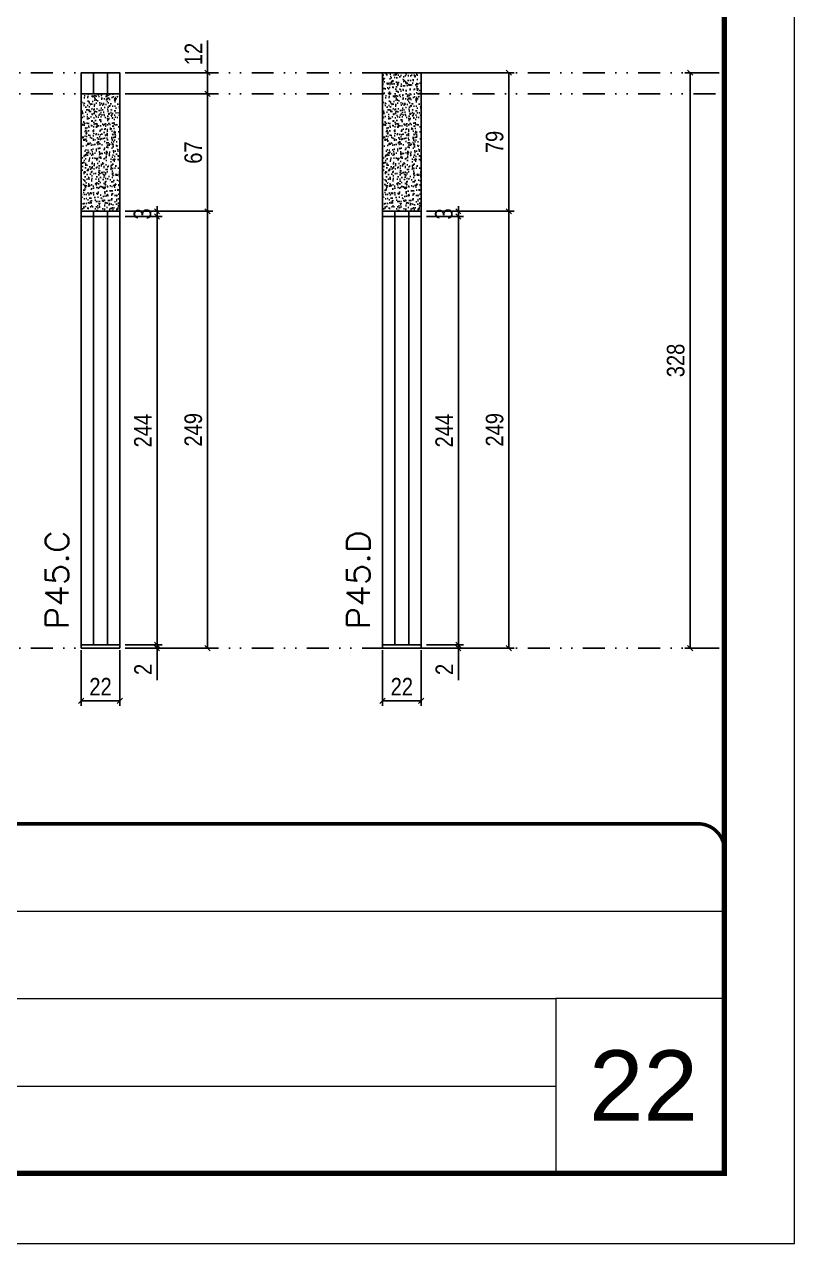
# Model space of a CAD drawing. Extents: x 14400 to 20667, y -21631 to 6985.
# Drawn here: x 17058 to 17497, y 192 to 887 of the extents above; entities that cross this region are included whole.
import ezdxf

# ---------------------------------------------------------------- set-up
doc = ezdxf.new("R2010")
doc.units = 0
for name, pattern in [('CONTINUO', [0]), ('DASHED', [0.75, 0.5, -0.25]), ('DIVIDE2', [0.625, 0.25, -0.125, 0, -0.125, 0, -0.125])]:
    doc.linetypes.add(name, pattern=pattern)
for name, color, linetype, lineweight in [('CARIMBO', 255, 'Continuous', 9), ('Folhas', 255, 'Continuous', 9), ('SARRAFO DE PRESSAO', 251, 'DASHED', 9), ('Texto Seção', 7, 'Continuous', 15)]:
    doc.layers.add(name, color=color, linetype=linetype, lineweight=lineweight)
for name, color, linetype in [('COTA', 241, 'Continuous'), ('Nível', 160, 'Continuous'), ('Painéis', 200, 'Continuous'), ('SARR_2.2x7', 40, 'Continuous')]:
    doc.layers.add(name, color=color, linetype=linetype)
doc.styles.add('ARIAL', font='arial.ttf')
doc.styles.add('COTA TECNICA', font='techl___.ttf', dxfattribs={"height": 10})
doc.styles.add('COTA TECNICA-50', font='techl___.ttf', dxfattribs={"height": 10})
doc.styles.add('REGUA-120', font='ROMANS.shx', dxfattribs={"height": 15})
doc.dimstyles.new('COTA PAINEL-50', dxfattribs={"dimtxt": 10, "dimasz": 3, "dimexe": 3, "dimexo": 3, "dimgap": 3, "dimtad": 1, "dimdec": 1, "dimzin": 12, "dimdsep": 46, "dimtxsty": 'COTA TECNICA-50', "dimblk1": 'OBLIQUE', "dimblk2": 'OBLIQUE', "dimsah": 1, "dimcen": 0.9, "dimclrd": 4, "dimclre": 4, "dimclrt": 240, "dimadec": 1, "dimazin": 3, "dimtfac": 1, "dimtdec": 1, "dimtmove": 0, "dimatfit": 3, "dimfxl": 1, "dimtolj": 1, "dimtzin": 12, "dimarcsym": 0})
doc.dimstyles.new('PAINEL', dxfattribs={"dimtxt": 10, "dimasz": 3, "dimexe": 3, "dimexo": 3, "dimgap": 3, "dimtad": 1, "dimdec": 1, "dimzin": 12, "dimdsep": 46, "dimtxsty": 'COTA TECNICA', "dimblk1": 'OBLIQUE', "dimblk2": 'OBLIQUE', "dimsah": 1, "dimcen": 0.9, "dimclrd": 4, "dimclre": 4, "dimclrt": 240, "dimadec": 1, "dimazin": 3, "dimtfac": 1, "dimtdec": 1, "dimtmove": 0, "dimatfit": 3, "dimfxl": 1, "dimtolj": 1, "dimtzin": 12, "dimarcsym": 0})

# ---------------------------------------------------------------- blocks, each defined once
blk = doc.blocks.new('9999999999')
at = {"color": 30, "linetype": 'CONTINUO'}
for p, q in [((98564.56, 34379.64), (99583.98, 34379.64)), ((98564.56, 34329.83), (99487.98, 34329.83)), ((99583.98, 34329.83), (99487.98, 34329.83)), ((99487.98, 34329.83), (99487.98, 34230.21)), ((98564.56, 34280.02), (99487.98, 34280.02))]:
    blk.add_line(p, q, dxfattribs=at)
at = {"color": 30, "linetype": 'CONTINUO', "const_width": 2}
blk.add_lwpolyline([(99583.98, 34230.21), (99583.98, 34414.45, 0.414214), (99568.98, 34429.45), (98228.98, 34429.45, 0.414214), (98213.98, 34414.45), (98213.98, 34245.21, 0.414214), (98228.98, 34230.21), (99583.98, 34230.21)], format="xyb", dxfattribs=at)
at = {"layer": 'Folhas'}
blk.add_lwpolyline([(98138.98, 34190.21), (99623.98, 34190.21), (99623.98, 35240.21), (98138.98, 35240.21)], close=True, dxfattribs=at)
at = {"layer": 'Folhas', "color": 30, "const_width": 3}
blk.add_lwpolyline([(98213.98, 34230.21), (99583.98, 34230.21), (99583.98, 35200.21), (98213.98, 35200.21)], close=True, dxfattribs=at)
blk = doc.blocks.new('_Oblique')
at = {"color": 0, "linetype": 'ByBlock', "lineweight": -2}
blk.add_line((-0.5, -0.5), (0.5, 0.5), dxfattribs=at)
blk = doc.blocks.new('*D1215')
at = {"layer": 'COTA', "color": 4, "lineweight": -2, "transparency": 16777216}
for p, q in [((17453.97, 859.13), (17434.51, 859.13)), ((17437.51, 531.13), (17437.51, 859.13)), ((17453.97, 531.13), (17434.51, 531.13))]:
    blk.add_line(p, q, dxfattribs=at)
at = {"layer": 'Defpoints', "color": 0, "transparency": 16777216}
for p in [(17437.51, 859.13), (17456.97, 859.13), (17456.97, 531.13)]:
    blk.add_point(p, dxfattribs=at)
at = {"layer": 'COTA', "color": 4, "lineweight": -2, "transparency": 16777216, "xscale": 3, "yscale": 3, "zscale": 3}
for p, rotation in [((17437.51, 859.13), 90), ((17437.51, 531.13), 270)]:
    blk.add_blockref('_Oblique', p, dxfattribs=dict(at, rotation=rotation))
at = {"layer": 'COTA', "color": 240, "transparency": 16777216, "insert": (17429.27, 695.13), "char_height": 10, "attachment_point": 5, "rotation": 90, "style": 'COTA TECNICA'}
blk.add_mtext('\\A1;328', dxfattribs=at)
blk = doc.blocks.new('*D1191')
at = {"layer": 'COTA', "color": 4, "lineweight": -2, "transparency": 16777216}
for p, q in [((17262.23, 530.13), (17262.23, 498.24)), ((17284.23, 530.13), (17284.23, 498.24)), ((17262.23, 501.24), (17284.23, 501.24))]:
    blk.add_line(p, q, dxfattribs=at)
at = {"layer": 'Defpoints', "color": 0, "transparency": 16777216}
for p in [(17262.23, 533.13), (17284.23, 533.13), (17284.23, 501.24)]:
    blk.add_point(p, dxfattribs=at)
at = {"layer": 'COTA', "color": 4, "lineweight": -2, "transparency": 16777216, "xscale": 3, "yscale": 3, "zscale": 3, "rotation": 180}
blk.add_blockref('_Oblique', (17262.23, 501.24), dxfattribs=at)
at = {"layer": 'COTA', "color": 4, "lineweight": -2, "transparency": 16777216, "xscale": 3, "yscale": 3, "zscale": 3}
blk.add_blockref('_Oblique', (17284.23, 501.24), dxfattribs=at)
at = {"layer": 'COTA', "color": 240, "transparency": 16777216, "insert": (17273.23, 509.24), "char_height": 10, "attachment_point": 5, "style": 'COTA TECNICA'}
blk.add_mtext('\\A1;22', dxfattribs=at)
blk = doc.blocks.new('*D1192')
at = {"layer": 'COTA', "color": 4, "lineweight": -2, "transparency": 16777216}
for p, q in [((17305.43, 533.13), (17305.43, 536.13)), ((17287.23, 533.13), (17308.43, 533.13)), ((17287.23, 531.13), (17308.43, 531.13)), ((17305.43, 533.13), (17305.43, 531.13)), ((17305.43, 531.13), (17305.43, 513.02))]:
    blk.add_line(p, q, dxfattribs=at)
at = {"layer": 'Defpoints', "color": 0, "transparency": 16777216}
for p in [(17284.23, 533.13), (17284.23, 531.13), (17305.43, 533.13)]:
    blk.add_point(p, dxfattribs=at)
at = {"layer": 'COTA', "color": 4, "lineweight": -2, "transparency": 16777216, "xscale": 3, "yscale": 3, "zscale": 3}
for p, rotation in [((17305.43, 533.13), 270), ((17305.43, 531.13), 90)]:
    blk.add_blockref('_Oblique', p, dxfattribs=dict(at, rotation=rotation))
at = {"layer": 'COTA', "color": 240, "transparency": 16777216, "insert": (17297.43, 519.08), "char_height": 10, "attachment_point": 5, "rotation": 90, "style": 'COTA TECNICA-50'}
blk.add_mtext('\\A1;2', dxfattribs=at)
blk = doc.blocks.new('*D1193')
at = {"layer": 'COTA', "color": 4, "lineweight": -2, "transparency": 16777216}
for p, q in [((17287.23, 780.13), (17337.22, 780.13)), ((17334.22, 531.13), (17334.22, 780.13)), ((17287.23, 531.13), (17337.22, 531.13))]:
    blk.add_line(p, q, dxfattribs=at)
at = {"layer": 'Defpoints', "color": 0, "transparency": 16777216}
for p in [(17284.23, 780.13), (17334.22, 780.13), (17284.23, 531.13)]:
    blk.add_point(p, dxfattribs=at)
at = {"layer": 'COTA', "color": 4, "lineweight": -2, "transparency": 16777216, "xscale": 3, "yscale": 3, "zscale": 3}
for p, rotation in [((17334.22, 780.13), 90), ((17334.22, 531.13), 270)]:
    blk.add_blockref('_Oblique', p, dxfattribs=dict(at, rotation=rotation))
at = {"layer": 'COTA', "color": 240, "transparency": 16777216, "insert": (17326.12, 655.63), "char_height": 10, "attachment_point": 5, "rotation": 90, "style": 'COTA TECNICA-50'}
blk.add_mtext('\\A1;249', dxfattribs=at)
blk = doc.blocks.new('*D1227')
at = {"layer": 'COTA', "color": 4, "lineweight": -2, "transparency": 16777216}
for p, q in [((17287.23, 859.13), (17337.22, 859.13)), ((17334.22, 780.13), (17334.22, 859.13)), ((17287.23, 780.13), (17337.22, 780.13))]:
    blk.add_line(p, q, dxfattribs=at)
at = {"layer": 'Defpoints', "color": 0, "transparency": 16777216}
for p in [(17284.23, 859.13), (17334.22, 859.13), (17284.23, 780.13)]:
    blk.add_point(p, dxfattribs=at)
at = {"layer": 'COTA', "color": 4, "lineweight": -2, "transparency": 16777216, "xscale": 3, "yscale": 3, "zscale": 3}
for p, rotation in [((17334.22, 859.13), 90), ((17334.22, 780.13), 270)]:
    blk.add_blockref('_Oblique', p, dxfattribs=dict(at, rotation=rotation))
at = {"layer": 'COTA', "color": 240, "transparency": 16777216, "insert": (17326.12, 819.63), "char_height": 10, "attachment_point": 5, "rotation": 90, "style": 'COTA TECNICA'}
blk.add_mtext('\\A1;79', dxfattribs=at)
blk = doc.blocks.new('*D1228')
at = {"layer": 'COTA', "color": 4, "lineweight": -2, "transparency": 16777216}
for p, q in [((17287.23, 777.13), (17308.43, 777.13)), ((17305.43, 533.13), (17305.43, 777.13)), ((17287.23, 533.13), (17308.43, 533.13))]:
    blk.add_line(p, q, dxfattribs=at)
at = {"layer": 'Defpoints', "color": 0, "transparency": 16777216}
for p in [(17284.23, 777.13), (17305.43, 777.13), (17284.23, 533.13)]:
    blk.add_point(p, dxfattribs=at)
at = {"layer": 'COTA', "color": 4, "lineweight": -2, "transparency": 16777216, "xscale": 3, "yscale": 3, "zscale": 3}
for p, rotation in [((17305.43, 777.13), 90), ((17305.43, 533.13), 270)]:
    blk.add_blockref('_Oblique', p, dxfattribs=dict(at, rotation=rotation))
at = {"layer": 'COTA', "color": 240, "transparency": 16777216, "insert": (17297.35, 655.13), "char_height": 10, "attachment_point": 5, "rotation": 90, "style": 'COTA TECNICA'}
blk.add_mtext('\\A1;244', dxfattribs=at)
blk = doc.blocks.new('*D1229')
at = {"layer": 'COTA', "color": 4, "lineweight": -2, "transparency": 16777216}
for p, q in [((17287.23, 780.13), (17308.43, 780.13)), ((17305.43, 780.13), (17305.43, 783.13)), ((17305.43, 777.13), (17305.43, 780.13)), ((17287.23, 777.13), (17308.43, 777.13)), ((17305.43, 777.13), (17305.43, 774.13))]:
    blk.add_line(p, q, dxfattribs=at)
at = {"layer": 'Defpoints', "color": 0, "transparency": 16777216}
for p in [(17284.23, 780.13), (17305.43, 780.13), (17284.23, 777.13)]:
    blk.add_point(p, dxfattribs=at)
at = {"layer": 'COTA', "color": 4, "lineweight": -2, "transparency": 16777216, "xscale": 3, "yscale": 3, "zscale": 3}
for p, rotation in [((17305.43, 780.13), 270), ((17305.43, 777.13), 90)]:
    blk.add_blockref('_Oblique', p, dxfattribs=dict(at, rotation=rotation))
at = {"layer": 'COTA', "color": 240, "transparency": 16777216, "insert": (17297.21, 778.63), "char_height": 10, "attachment_point": 5, "rotation": 90, "style": 'COTA TECNICA'}
blk.add_mtext('\\A1;3', dxfattribs=at)
blk = doc.blocks.new('*D1194')
at = {"layer": 'COTA', "color": 4, "lineweight": -2, "transparency": 16777216}
for p, q in [((17090.59, 530.13), (17090.59, 498.24)), ((17112.59, 530.13), (17112.59, 498.24)), ((17090.59, 501.24), (17112.59, 501.24))]:
    blk.add_line(p, q, dxfattribs=at)
at = {"layer": 'Defpoints', "color": 0, "transparency": 16777216}
for p in [(17090.59, 533.13), (17112.59, 533.13), (17112.59, 501.24)]:
    blk.add_point(p, dxfattribs=at)
at = {"layer": 'COTA', "color": 4, "lineweight": -2, "transparency": 16777216, "xscale": 3, "yscale": 3, "zscale": 3, "rotation": 180}
blk.add_blockref('_Oblique', (17090.59, 501.24), dxfattribs=at)
at = {"layer": 'COTA', "color": 4, "lineweight": -2, "transparency": 16777216, "xscale": 3, "yscale": 3, "zscale": 3}
blk.add_blockref('_Oblique', (17112.59, 501.24), dxfattribs=at)
at = {"layer": 'COTA', "color": 240, "transparency": 16777216, "insert": (17101.59, 509.24), "char_height": 10, "attachment_point": 5, "style": 'COTA TECNICA'}
blk.add_mtext('\\A1;22', dxfattribs=at)
blk = doc.blocks.new('*D1195')
at = {"layer": 'COTA', "color": 4, "lineweight": -2, "transparency": 16777216}
for p, q in [((17133.78, 533.13), (17133.78, 536.13)), ((17115.59, 533.13), (17136.78, 533.13)), ((17115.59, 531.13), (17136.78, 531.13)), ((17133.78, 533.13), (17133.78, 531.13)), ((17133.78, 531.13), (17133.78, 513.02))]:
    blk.add_line(p, q, dxfattribs=at)
at = {"layer": 'Defpoints', "color": 0, "transparency": 16777216}
for p in [(17112.59, 533.13), (17112.59, 531.13), (17133.78, 533.13)]:
    blk.add_point(p, dxfattribs=at)
at = {"layer": 'COTA', "color": 4, "lineweight": -2, "transparency": 16777216, "xscale": 3, "yscale": 3, "zscale": 3}
for p, rotation in [((17133.78, 533.13), 270), ((17133.78, 531.13), 90)]:
    blk.add_blockref('_Oblique', p, dxfattribs=dict(at, rotation=rotation))
at = {"layer": 'COTA', "color": 240, "transparency": 16777216, "insert": (17125.78, 519.08), "char_height": 10, "attachment_point": 5, "rotation": 90, "style": 'COTA TECNICA-50'}
blk.add_mtext('\\A1;2', dxfattribs=at)
blk = doc.blocks.new('*D1196')
at = {"layer": 'COTA', "color": 4, "lineweight": -2, "transparency": 16777216}
for p, q in [((17115.59, 780.13), (17165.58, 780.13)), ((17162.58, 531.13), (17162.58, 780.13)), ((17115.59, 531.13), (17165.58, 531.13))]:
    blk.add_line(p, q, dxfattribs=at)
at = {"layer": 'Defpoints', "color": 0, "transparency": 16777216}
for p in [(17112.59, 780.13), (17162.58, 780.13), (17112.59, 531.13)]:
    blk.add_point(p, dxfattribs=at)
at = {"layer": 'COTA', "color": 4, "lineweight": -2, "transparency": 16777216, "xscale": 3, "yscale": 3, "zscale": 3}
for p, rotation in [((17162.58, 780.13), 90), ((17162.58, 531.13), 270)]:
    blk.add_blockref('_Oblique', p, dxfattribs=dict(at, rotation=rotation))
at = {"layer": 'COTA', "color": 240, "transparency": 16777216, "insert": (17154.47, 655.63), "char_height": 10, "attachment_point": 5, "rotation": 90, "style": 'COTA TECNICA-50'}
blk.add_mtext('\\A1;249', dxfattribs=at)
blk = doc.blocks.new('*D1230')
at = {"layer": 'COTA', "color": 4, "lineweight": -2, "transparency": 16777216}
for p, q in [((17115.59, 847.13), (17165.58, 847.13)), ((17162.58, 780.13), (17162.58, 847.13)), ((17115.59, 780.13), (17165.58, 780.13))]:
    blk.add_line(p, q, dxfattribs=at)
at = {"layer": 'Defpoints', "color": 0, "transparency": 16777216}
for p in [(17112.59, 847.13), (17162.58, 847.13), (17112.59, 780.13)]:
    blk.add_point(p, dxfattribs=at)
at = {"layer": 'COTA', "color": 4, "lineweight": -2, "transparency": 16777216, "xscale": 3, "yscale": 3, "zscale": 3}
for p, rotation in [((17162.58, 847.13), 90), ((17162.58, 780.13), 270)]:
    blk.add_blockref('_Oblique', p, dxfattribs=dict(at, rotation=rotation))
at = {"layer": 'COTA', "color": 240, "transparency": 16777216, "insert": (17154.47, 813.63), "char_height": 10, "attachment_point": 5, "rotation": 90, "style": 'COTA TECNICA'}
blk.add_mtext('\\A1;67', dxfattribs=at)
blk = doc.blocks.new('*D1231')
at = {"layer": 'COTA', "color": 4, "lineweight": -2, "transparency": 16777216}
for p, q in [((17115.59, 777.13), (17136.78, 777.13)), ((17133.78, 533.13), (17133.78, 777.13)), ((17115.59, 533.13), (17136.78, 533.13))]:
    blk.add_line(p, q, dxfattribs=at)
at = {"layer": 'Defpoints', "color": 0, "transparency": 16777216}
for p in [(17112.59, 777.13), (17133.78, 777.13), (17112.59, 533.13)]:
    blk.add_point(p, dxfattribs=at)
at = {"layer": 'COTA', "color": 4, "lineweight": -2, "transparency": 16777216, "xscale": 3, "yscale": 3, "zscale": 3}
for p, rotation in [((17133.78, 777.13), 90), ((17133.78, 533.13), 270)]:
    blk.add_blockref('_Oblique', p, dxfattribs=dict(at, rotation=rotation))
at = {"layer": 'COTA', "color": 240, "transparency": 16777216, "insert": (17125.71, 655.13), "char_height": 10, "attachment_point": 5, "rotation": 90, "style": 'COTA TECNICA'}
blk.add_mtext('\\A1;244', dxfattribs=at)
blk = doc.blocks.new('*D1232')
at = {"layer": 'COTA', "color": 4, "lineweight": -2, "transparency": 16777216}
for p, q in [((17115.59, 780.13), (17136.78, 780.13)), ((17133.78, 780.13), (17133.78, 783.13)), ((17133.78, 777.13), (17133.78, 780.13)), ((17115.59, 777.13), (17136.78, 777.13)), ((17133.78, 777.13), (17133.78, 774.13))]:
    blk.add_line(p, q, dxfattribs=at)
at = {"layer": 'Defpoints', "color": 0, "transparency": 16777216}
for p in [(17112.59, 780.13), (17133.78, 780.13), (17112.59, 777.13)]:
    blk.add_point(p, dxfattribs=at)
at = {"layer": 'COTA', "color": 4, "lineweight": -2, "transparency": 16777216, "xscale": 3, "yscale": 3, "zscale": 3}
for p, rotation in [((17133.78, 780.13), 270), ((17133.78, 777.13), 90)]:
    blk.add_blockref('_Oblique', p, dxfattribs=dict(at, rotation=rotation))
at = {"layer": 'COTA', "color": 240, "transparency": 16777216, "insert": (17125.56, 778.63), "char_height": 10, "attachment_point": 5, "rotation": 90, "style": 'COTA TECNICA'}
blk.add_mtext('\\A1;3', dxfattribs=at)
blk = doc.blocks.new('*D1233')
at = {"layer": 'COTA', "color": 4, "lineweight": -2, "transparency": 16777216}
for p, q in [((17162.58, 859.13), (17162.58, 877.45)), ((17115.59, 859.13), (17165.58, 859.13)), ((17162.58, 847.13), (17162.58, 859.13)), ((17115.59, 847.13), (17165.58, 847.13))]:
    blk.add_line(p, q, dxfattribs=at)
at = {"layer": 'Defpoints', "color": 0, "transparency": 16777216}
for p in [(17112.59, 859.13), (17162.58, 859.13), (17112.59, 847.13)]:
    blk.add_point(p, dxfattribs=at)
at = {"layer": 'COTA', "color": 4, "lineweight": -2, "transparency": 16777216, "xscale": 3, "yscale": 3, "zscale": 3}
for p, rotation in [((17162.58, 859.13), 90), ((17162.58, 847.13), 270)]:
    blk.add_blockref('_Oblique', p, dxfattribs=dict(at, rotation=rotation))
at = {"layer": 'COTA', "color": 240, "transparency": 16777216, "insert": (17154.52, 869.79), "char_height": 10, "attachment_point": 5, "rotation": 90, "style": 'COTA TECNICA'}
blk.add_mtext('\\A1;12', dxfattribs=at)

msp = doc.modelspace()

# ---------------------------------------------------------------- hatches: boundary and pattern name
at = {"layer": 'COTA'}
h = msp.add_hatch(dxfattribs=at)
h.set_pattern_fill('AR-CONC', color=256, scale=0.03)
h.set_pattern_definition([(50, (-1477.82, -3445.7253), (5.4655401, -0.4781726), [0.5715, -6.2865]), (355, (-1477.82, -3445.7253), (-1.0573026, 5.7317054), [0.4572, -5.0292175]), (100.451445, (-1477.3647, -3445.765), (4.4082374, 5.2535326), [0.4857003, -5.3427073]), (46.1842, (-1477.82, -3444.201), (8.1323712, -1.2612698), [0.85725, -9.42975]), (96.635558, (-1477.1424, -3444.3064), (7.122124, 7.4227837), [0.7285507, -8.0140682]), (351.18415, (-1477.82, -3444.201), (7.122124, 7.4227837), [0.685799, -7.543792]), (21, (-1477.058, -3444.5823), (4.5484317, -3.0679559), [0.5715, -6.2865]), (326, (-1477.058, -3444.5823), (1.8540609, 5.525639), [0.4572, -5.0292]), (71.451445, (-1476.679, -3444.838), (6.4024926, 2.457683), [0.4857003, -5.3426981]), (37.5, (-1477.8201, -3445.7253), (0.0926581, 2.53665117), [0, -4.96824, 0, -5.1054, 0, -5.04825]), (7.5, (-1477.82, -3445.7253), (2.00458988, 3.00541724), [0, -2.91084, 0, -4.85394, 0, -1.92405]), (327.5, (-1479.5194, -3445.7253), (4.06771786, -0.17186232), [0, -1.905, 0, -5.9436, 0, -7.8867]), (317.5, (-1480.2814, -3445.7253), (4.44387544, 0.7627947), [0, -2.4765, 0, -3.94716, 0, -5.6007])])
h.paths.add_polyline_path([(17284.23, 859.13), (17262.23, 859.13), (17262.23, 780.13), (17284.23, 780.13)])
h = msp.add_hatch(dxfattribs=at)
h.set_pattern_fill('AR-CONC', color=256, scale=0.03)
h.set_pattern_definition([(50, (-1649.4668, -3445.7253), (5.4655401, -0.4781726), [0.5715, -6.2865]), (355, (-1649.467, -3445.7253), (-1.0573026, 5.7317054), [0.4572, -5.0292175]), (100.451445, (-1649.0113, -3445.765), (4.4082374, 5.2535326), [0.4857003, -5.3427073]), (46.1842, (-1649.467, -3444.201), (8.1323712, -1.2612698), [0.85725, -9.42975]), (96.635558, (-1648.789, -3444.3064), (7.122124, 7.4227837), [0.7285507, -8.0140682]), (351.18415, (-1649.467, -3444.201), (7.122124, 7.4227837), [0.685799, -7.543792]), (21, (-1648.7048, -3444.5823), (4.5484317, -3.0679559), [0.5715, -6.2865]), (326, (-1648.705, -3444.5823), (1.8540609, 5.525639), [0.4572, -5.0292]), (71.451445, (-1648.3257, -3444.838), (6.4024926, 2.457683), [0.4857003, -5.3426981]), (37.5, (-1649.4668, -3445.7253), (0.0926581, 2.53665117), [0, -4.96824, 0, -5.1054, 0, -5.04825]), (7.5, (-1649.4668, -3445.7253), (2.00458988, 3.00541724), [0, -2.91084, 0, -4.85394, 0, -1.92405]), (327.5, (-1651.166, -3445.7253), (4.06771786, -0.17186232), [0, -1.905, 0, -5.9436, 0, -7.8867]), (317.5, (-1651.928, -3445.7253), (4.44387544, 0.7627947), [0, -2.4765, 0, -3.94716, 0, -5.6007])])
h.paths.add_polyline_path([(17112.59, 847.13), (17090.59, 847.13), (17090.59, 780.13), (17112.59, 780.13)])

# ---------------------------------------------------------------- linework, layer by layer
for points in [[(17262.23, 780.13), (17284.23, 780.13), (17284.23, 859.13), (17262.23, 859.13)], [(17090.59, 780.13), (17112.59, 780.13), (17112.59, 847.13), (17090.59, 847.13)]]:
    msp.add_lwpolyline(points, close=True, dxfattribs=at)
at = {"layer": 'Nível', "color": 4, "linetype": 'DIVIDE2', "ltscale": 50}
for p, q in [((16086.97, 859.13), (17456.97, 859.13)), ((16086.97, 847.13), (17456.97, 847.13)), ((16086.97, 531.13), (17456.97, 531.13)), ((16086.97, 531.13), (17456.97, 531.13))]:
    msp.add_line(p, q, dxfattribs=at)
at = {"layer": 'Painéis'}
for p, q in [((17090.59, 780.13), (17090.59, 533.13)), ((17090.59, 780.13), (17112.59, 780.13)), ((17112.59, 780.13), (17112.59, 533.13)), ((17262.23, 780.13), (17262.23, 533.13)), ((17262.23, 780.13), (17284.23, 780.13)), ((17284.23, 780.13), (17284.23, 533.13)), ((17090.59, 777.13), (17112.59, 777.13)), ((17262.23, 777.13), (17284.23, 777.13)), ((17090.59, 533.13), (17112.59, 533.13)), ((17090.59, 531.13), (17090.59, 533.13)), ((17112.59, 531.13), (17090.59, 531.13)), ((17112.59, 533.13), (17112.59, 531.13)), ((17262.23, 533.13), (17284.23, 533.13)), ((17262.23, 531.13), (17262.23, 533.13)), ((17284.23, 531.13), (17262.23, 531.13)), ((17284.23, 533.13), (17284.23, 531.13))]:
    msp.add_line(p, q, dxfattribs=at)
msp.add_lwpolyline([(17090.59, 847.13), (17112.59, 847.13), (17112.59, 859.13), (17090.59, 859.13)], close=True, dxfattribs=at)
at = {"layer": 'SARR_2.2x7'}
for p, q in [((17097.59, 847.13), (17097.59, 859.13)), ((17105.59, 847.13), (17105.59, 859.13)), ((17097.59, 780.13), (17097.59, 533.13)), ((17105.59, 780.13), (17105.59, 533.13)), ((17269.23, 780.13), (17269.23, 533.13)), ((17277.23, 780.13), (17277.23, 533.13))]:
    msp.add_line(p, q, dxfattribs=at)

# ---------------------------------------------------------------- block references
at = {"layer": 'SARRAFO DE PRESSAO', "color": 6, "linetype": 'ByBlock'}
msp.add_blockref('9999999999', (-82127.01, -33998.35), dxfattribs=at)

# ---------------------------------------------------------------- texts
at = {"layer": 'CARIMBO', "style": 'ARIAL'}
msp.add_text('22', height=40, dxfattribs=at).set_placement((17379.83, 262))
at = {"layer": 'Texto Seção', "style": 'REGUA-120', "width": 1.1}
for s, p in [('P45.C', (17083.34, 541.9)), ('P45.D', (17254.98, 541.9))]:
    msp.add_text(s, height=13, rotation=90, dxfattribs=at).set_placement(p)

# ---------------------------------------------------------------- dimensions: what is measured, and where the dimension line sits
at = {"layer": 'COTA'}
for base, p1, p2, dimstyle, picture, middle in [((17162.58, 859.13), (17112.59, 847.13), (17112.59, 859.13), 'PAINEL', '*D1233', (17154.52, 869.79)), ((17334.22, 859.13), (17284.23, 780.13), (17284.23, 859.13), 'PAINEL', '*D1227', (17326.12, 819.63)), ((17437.51, 859.13), (17456.97, 531.13), (17456.97, 859.13), 'PAINEL', '*D1215', (17429.27, 695.13)), ((17162.58, 847.13), (17112.59, 780.13), (17112.59, 847.13), 'PAINEL', '*D1230', (17154.47, 813.63)), ((17162.58, 780.13), (17112.59, 531.13), (17112.59, 780.13), 'COTA PAINEL-50', '*D1196', (17154.47, 655.63)), ((17133.78, 777.13), (17112.59, 533.13), (17112.59, 777.13), 'PAINEL', '*D1231', (17125.71, 655.13)), ((17334.22, 780.13), (17284.23, 531.13), (17284.23, 780.13), 'COTA PAINEL-50', '*D1193', (17326.12, 655.63)), ((17305.43, 777.13), (17284.23, 533.13), (17284.23, 777.13), 'PAINEL', '*D1228', (17297.35, 655.13))]:
    dim = msp.add_linear_dim(base=base, p1=p1, p2=p2, angle=90, dimstyle=dimstyle, dxfattribs=at)
    dim.commit()
    dim.dimension.update_dxf_attribs({"geometry": picture, "text_midpoint": middle})
for base, p1, p2, picture, middle in [((17133.78, 780.13), (17112.59, 777.13), (17112.59, 780.13), '*D1232', (17133.78, 778.63)), ((17305.43, 780.13), (17284.23, 777.13), (17284.23, 780.13), '*D1229', (17305.43, 778.63))]:
    dim = msp.add_linear_dim(base=base, p1=p1, p2=p2, angle=90, dimstyle='PAINEL', override={"dimtmove": 1}, dxfattribs=at)
    dim.commit()
    dim.dimension.update_dxf_attribs({"geometry": picture, "text_midpoint": middle, "dimtype": 160})
for base, p1, p2, picture, middle in [((17133.78, 533.13), (17112.59, 531.13), (17112.59, 533.13), '*D1195', (17133.78, 519.08)), ((17305.43, 533.13), (17284.23, 531.13), (17284.23, 533.13), '*D1192', (17305.43, 519.08))]:
    dim = msp.add_linear_dim(base=base, p1=p1, p2=p2, angle=90, dimstyle='COTA PAINEL-50', dxfattribs=at)
    dim.commit()
    dim.dimension.update_dxf_attribs({"geometry": picture, "text_midpoint": middle, "dimtype": 160})
for base, p1, p2, picture, middle in [((17112.59, 501.24), (17090.59, 533.13), (17112.59, 533.13), '*D1194', (17101.59, 509.24)), ((17284.23, 501.24), (17262.23, 533.13), (17284.23, 533.13), '*D1191', (17273.23, 509.24))]:
    dim = msp.add_linear_dim(base=base, p1=p1, p2=p2, dimstyle='PAINEL', override={"dimarcsym": 2}, dxfattribs=at)
    dim.commit()
    dim.dimension.update_dxf_attribs({"geometry": picture, "text_midpoint": middle})

doc.saveas('drawing.dxf')
